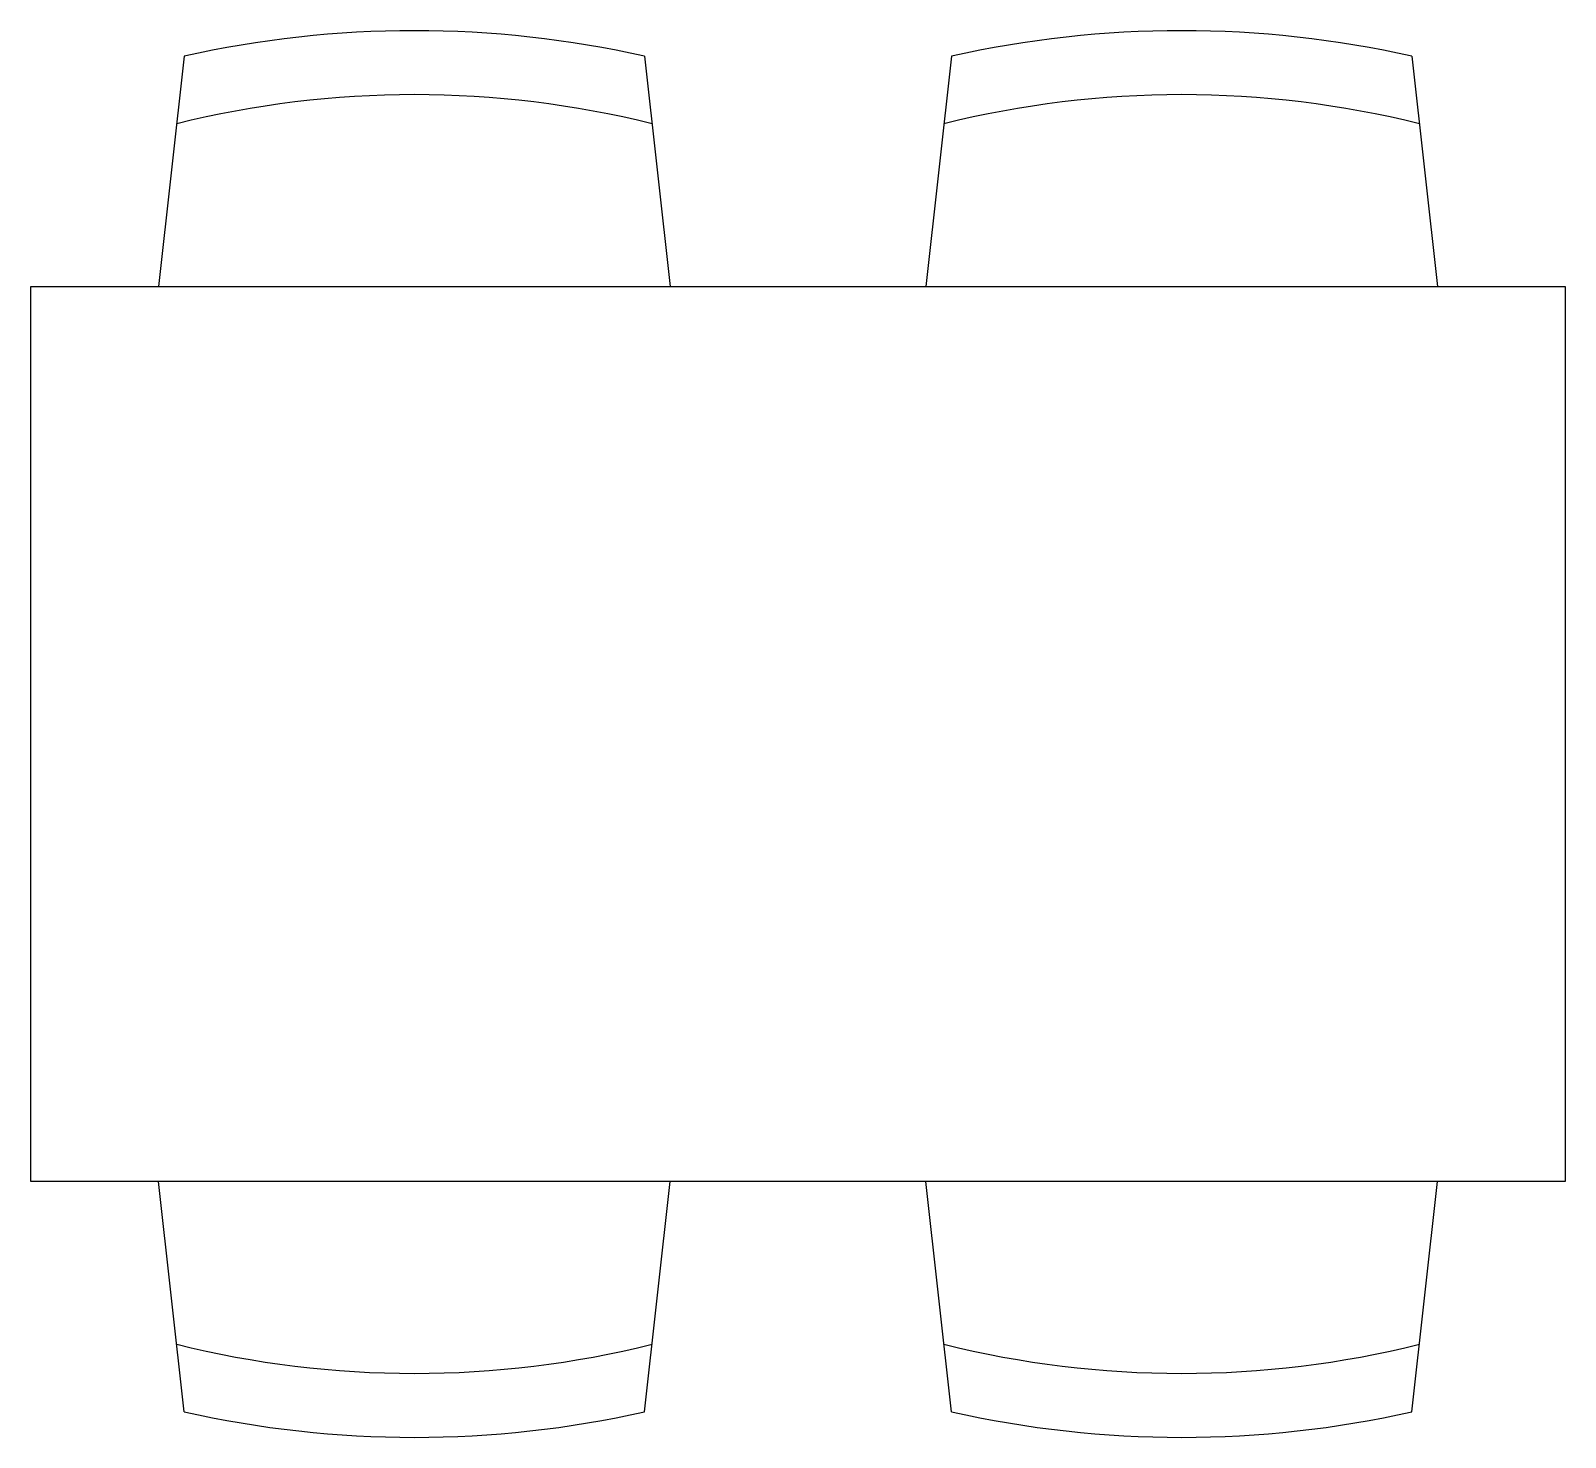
# Model space of a CAD drawing. Extents: x 613 to 733, y 348 to 458.
import ezdxf

# ---------------------------------------------------------------- set-up
doc = ezdxf.new("R2010")
doc.units = 0
doc.header["$LTSCALE"] = 70
doc.header["$MEASUREMENT"] = 0
doc.layers.get('0').update_dxf_attribs({"linetype": 'CONTINUOUS'})

msp = doc.modelspace()

# ---------------------------------------------------------------- linework, layer by layer
at = {"linetype": 'Continuous'}
for p, q in [((625.02, 455.52), (623.02, 437.52)), ((661.02, 455.52), (663.02, 437.52)), ((685.02, 455.52), (683.02, 437.52)), ((721.02, 455.52), (723.02, 437.52)), ((625.02, 349.52), (623.02, 367.52)), ((661.02, 349.52), (663.02, 367.52)), ((685.02, 349.52), (683.02, 367.52)), ((721.02, 349.52), (723.02, 367.52))]:
    msp.add_line(p, q, dxfattribs=at)
for p, q in [((613.02, 367.52), (613.02, 437.52)), ((613.02, 437.52), (733.02, 437.52)), ((733.02, 437.52), (733.02, 367.52)), ((733.02, 367.52), (613.02, 367.52))]:
    msp.add_line(p, q)
for centre, radius, start, end in [((643.02, 375.52), 82, 77.3196, 102.6804), ((703.02, 375.52), 82, 77.3196, 102.6804), ((643.02, 375.52), 77, 76.032, 103.968), ((703.02, 375.52), 77, 76.032, 103.968), ((643.02, 429.52), 77, 256.032, 283.968), ((703.02, 429.52), 77, 256.032, 283.968), ((643.02, 429.52), 82, 257.3196, 282.6804), ((703.02, 429.52), 82, 257.3196, 282.6804)]:
    msp.add_arc(centre, radius, start, end, dxfattribs=at)

doc.saveas('drawing.dxf')
